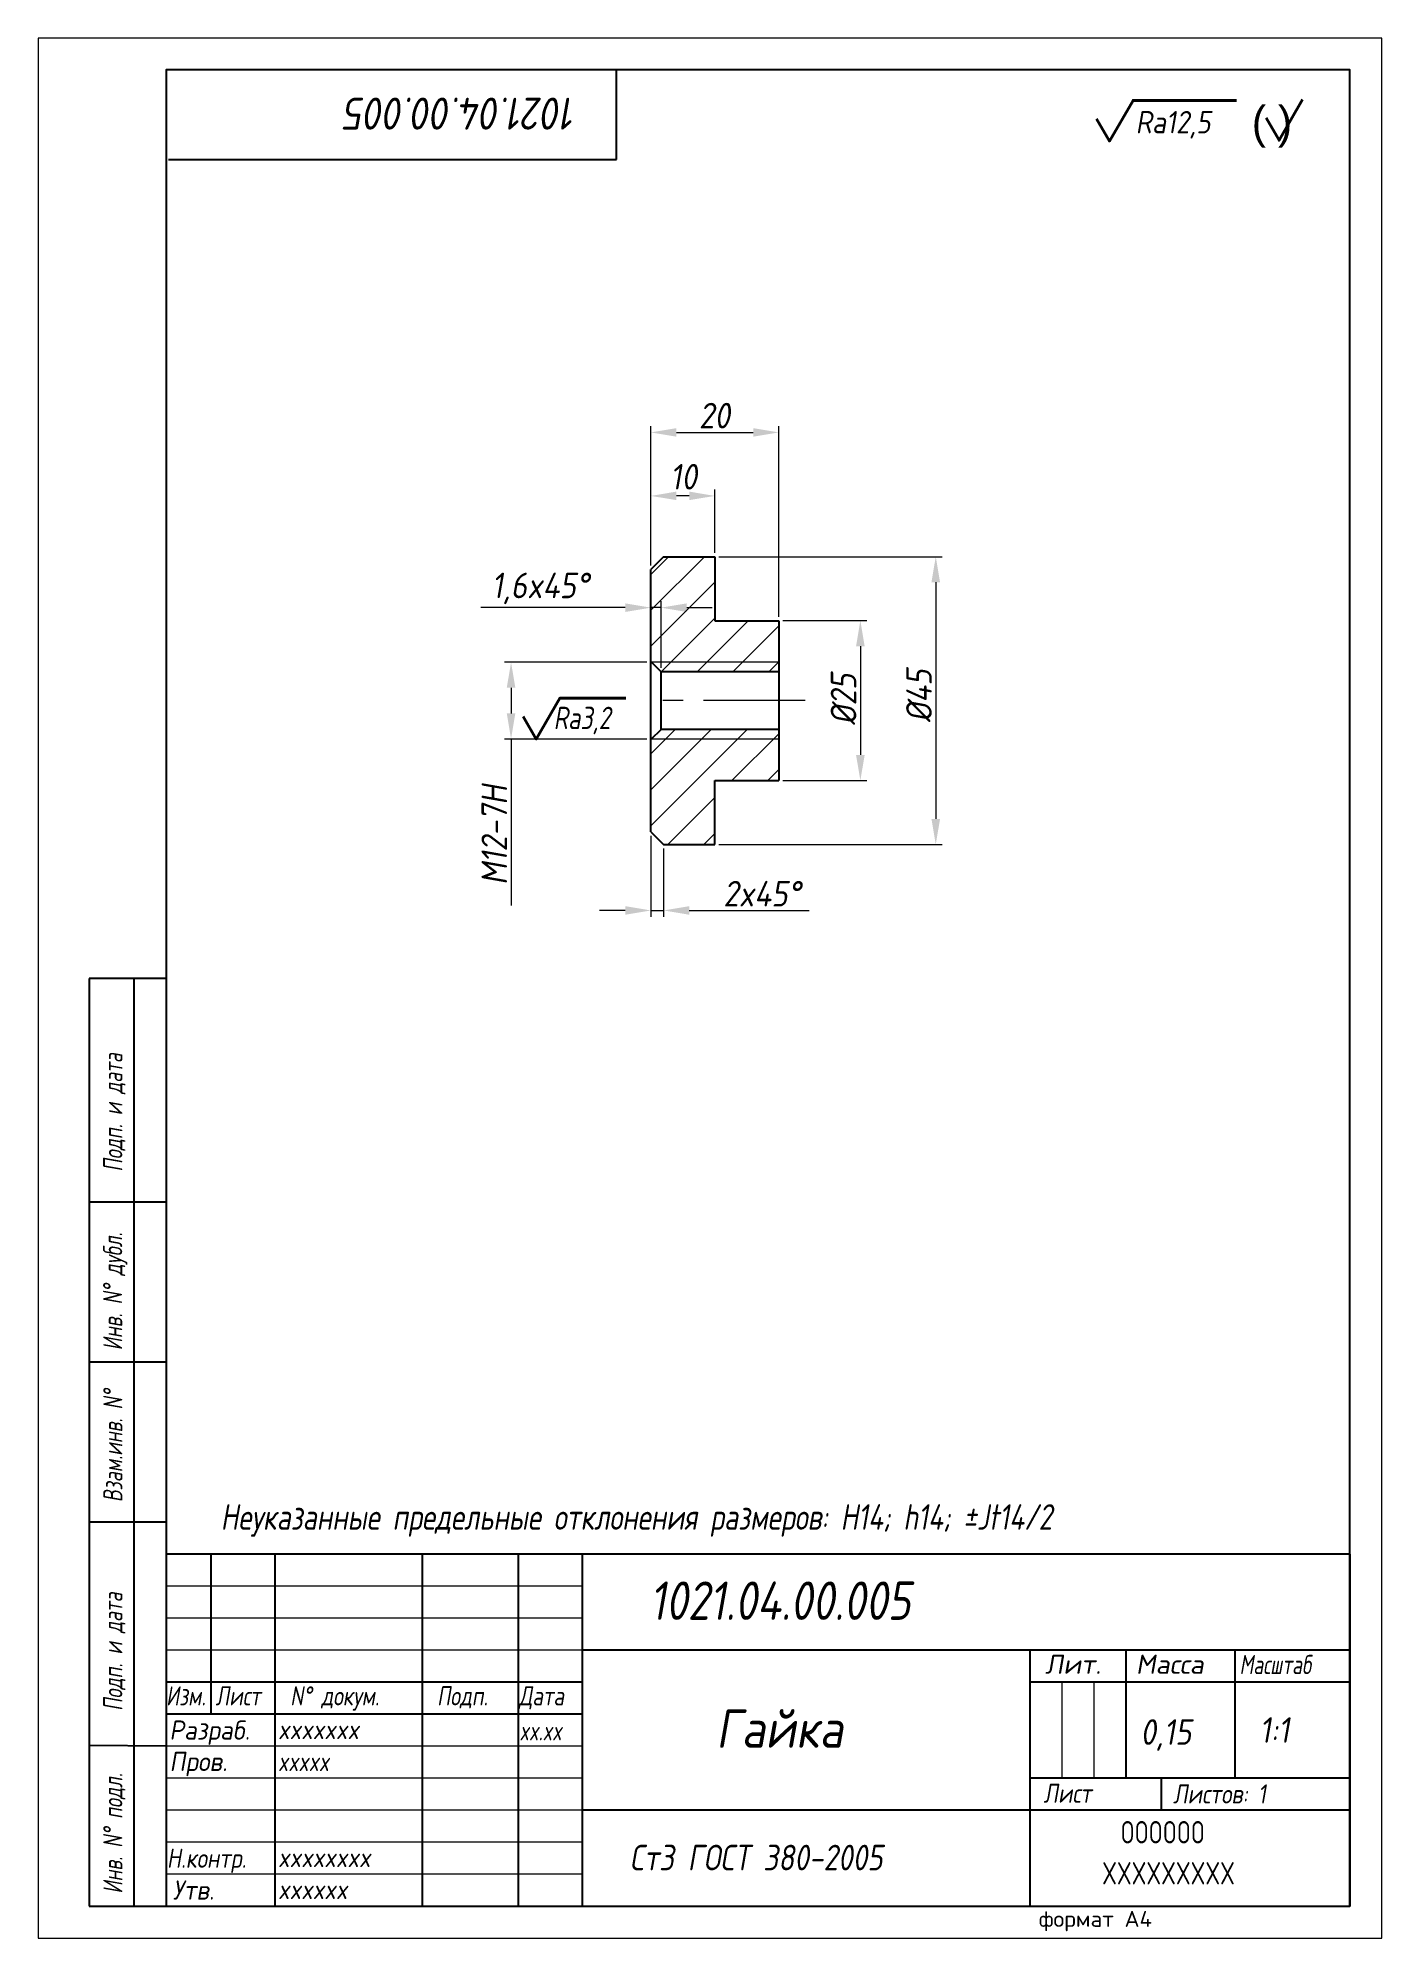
# Model space of a CAD drawing. Header units: millimetres. Extents: x 2127 to 2337, y 86 to 383.
import ezdxf

# ---------------------------------------------------------------- set-up
doc = ezdxf.new("R2010")
doc.units = ezdxf.units.MM
doc.linetypes.add('CENTER', pattern=[50.8, 31.75, -6.35, 6.35, -6.35])
for name, color, linetype, lineweight in [('Ax', 1, 'CENTER', 18), ('Dim', 3, 'Continuous', 40), ('Hatch', 5, 'Continuous', 18), ('Slim', 8, 'Continuous', 18), ('Text', 2, 'Continuous', 40), ('Wide', 31, 'Continuous', 60)]:
    doc.layers.add(name, color=color, linetype=linetype, lineweight=lineweight)
doc.styles.add('курсив', font='romans.shx', dxfattribs={"oblique": 10})
doc.styles.add('курсив 0_75', font='romans.shx', dxfattribs={"width": 0.75, "oblique": 10})
doc.styles.add('курсив 0_85', font='romans.shx', dxfattribs={"width": 0.85, "oblique": 10})
doc.dimstyles.new('к1_1', dxfattribs={"dimtxt": 4, "dimasz": 4, "dimexe": 1, "dimexo": 0.625, "dimtad": 1, "dimtxsty": 'курсив 0_85', "dimcen": 0, "dimadec": 0, "dimazin": 0, "dimtfac": 1, "dimtmove": 0, "dimatfit": 3, "dimldrblk": 'DOTSMALL', "dimfxl": 1, "dimlwd": 18, "dimlwe": 18, "dimarcsym": 0})

# ---------------------------------------------------------------- blocks, each defined once
blk = doc.blocks.new('*D408')
at = {"layer": 'Defpoints', "color": 0, "transparency": 16777216}
for p in [(2232.39, 301.81), (2232.39, 256.81), (2266.91, 256.81)]:
    blk.add_point(p, dxfattribs=at)
at = {"layer": 'Dim', "color": 0, "lineweight": 18, "transparency": 16777216}
for p, q in [((2233.02, 301.81), (2267.91, 301.81)), ((2266.91, 297.81), (2266.91, 260.81)), ((2233.02, 256.81), (2267.91, 256.81))]:
    blk.add_line(p, q, dxfattribs=at)
at = {"layer": 'Dim', "color": 0, "transparency": 16777216}
for points in [[(2266.24, 297.81), (2267.58, 297.81), (2266.91, 301.81)], [(2266.24, 260.81), (2267.58, 260.81), (2266.91, 256.81)]]:
    blk.add_solid(points, dxfattribs=at)
at = {"layer": 'Dim', "color": 0, "transparency": 16777216, "insert": (2264.29, 280.06), "char_height": 4, "attachment_point": 5, "rotation": 90, "style": 'курсив 0_85'}
blk.add_mtext('%%c45', dxfattribs=at)
blk = doc.blocks.new('_DotSmall')
at = {"color": 0, "linetype": 'ByBlock', "const_width": 0.5}
blk.add_lwpolyline([(-122670.927, 17467.939, 1), (-122670.802, 17467.939, 1)], format="xyb", close=True, dxfattribs=at)
blk = doc.blocks.new('*D409')
at = {"layer": 'Defpoints', "color": 0, "transparency": 16777216}
for p in [(2242.39, 291.81), (2242.39, 266.81), (2255.13, 266.81)]:
    blk.add_point(p, dxfattribs=at)
at = {"layer": 'Dim', "color": 0, "lineweight": 18, "transparency": 16777216}
for p, q in [((2243.02, 291.81), (2256.13, 291.81)), ((2255.13, 287.81), (2255.13, 270.81)), ((2243.02, 266.81), (2256.13, 266.81))]:
    blk.add_line(p, q, dxfattribs=at)
at = {"layer": 'Dim', "color": 0, "transparency": 16777216}
for points in [[(2254.46, 287.81), (2255.8, 287.81), (2255.13, 291.81)], [(2254.46, 270.81), (2255.8, 270.81), (2255.13, 266.81)]]:
    blk.add_solid(points, dxfattribs=at)
at = {"layer": 'Dim', "color": 0, "transparency": 16777216, "insert": (2252.5, 279.52), "char_height": 4, "attachment_point": 5, "rotation": 90, "style": 'курсив 0_85'}
blk.add_mtext('%%c25', dxfattribs=at)
blk = doc.blocks.new('*D410')
at = {"layer": 'Defpoints', "color": 0, "transparency": 16777216}
for p in [(2222.39, 285.31), (2200.55, 273.31), (2222.39, 273.31)]:
    blk.add_point(p, dxfattribs=at)
at = {"layer": 'Dim', "color": 0, "lineweight": 18, "transparency": 16777216}
for p, q in [((2221.77, 285.31), (2199.55, 285.31)), ((2200.55, 281.31), (2200.55, 277.31)), ((2221.77, 273.31), (2199.55, 273.31)), ((2200.55, 273.31), (2200.55, 247.27))]:
    blk.add_line(p, q, dxfattribs=at)
at = {"layer": 'Dim', "color": 0, "transparency": 16777216}
for points in [[(2199.88, 281.31), (2201.22, 281.31), (2200.55, 285.31)], [(2199.88, 277.31), (2201.22, 277.31), (2200.55, 273.31)]]:
    blk.add_solid(points, dxfattribs=at)
at = {"layer": 'Dim', "color": 0, "transparency": 16777216, "insert": (2197.93, 258.29), "char_height": 4, "attachment_point": 5, "rotation": 90, "style": 'курсив 0_85'}
blk.add_mtext('M12-7H', dxfattribs=at)
blk = doc.blocks.new('*D411')
at = {"layer": 'Defpoints', "color": 0, "transparency": 16777216}
for p in [(2223.99, 293.84), (2222.39, 285.41), (2223.99, 283.81)]:
    blk.add_point(p, dxfattribs=at)
at = {"layer": 'Dim', "color": 0, "lineweight": 18, "transparency": 16777216}
for p, q in [((2222.39, 286.03), (2222.39, 294.84)), ((2223.99, 284.43), (2223.99, 294.84)), ((2218.39, 293.84), (2195.85, 293.84)), ((2223.99, 293.84), (2222.39, 293.84)), ((2227.99, 293.84), (2231.99, 293.84))]:
    blk.add_line(p, q, dxfattribs=at)
at = {"layer": 'Dim', "color": 0, "transparency": 16777216}
for points in [[(2218.39, 294.51), (2218.39, 293.17), (2222.39, 293.84)], [(2227.99, 294.51), (2227.99, 293.17), (2223.99, 293.84)]]:
    blk.add_solid(points, dxfattribs=at)
at = {"layer": 'Dim', "color": 0, "transparency": 16777216, "insert": (2205.12, 296.85), "char_height": 4, "attachment_point": 5, "style": 'курсив 0_85'}
blk.add_mtext('1,6x45%%d', dxfattribs=at)
blk = doc.blocks.new('*D412')
at = {"layer": 'Defpoints', "color": 0, "transparency": 16777216}
for p in [(2222.39, 258.81), (2224.39, 256.81), (2222.39, 246.51)]:
    blk.add_point(p, dxfattribs=at)
at = {"layer": 'Dim', "color": 0, "lineweight": 18, "transparency": 16777216}
for p, q in [((2222.39, 258.18), (2222.39, 245.51)), ((2224.39, 256.18), (2224.39, 245.51)), ((2218.39, 246.51), (2214.39, 246.51)), ((2222.39, 246.51), (2224.39, 246.51)), ((2228.39, 246.51), (2247.14, 246.51))]:
    blk.add_line(p, q, dxfattribs=at)
at = {"layer": 'Dim', "color": 0, "transparency": 16777216}
for points in [[(2218.39, 247.18), (2218.39, 245.84), (2222.39, 246.51)], [(2228.39, 247.18), (2228.39, 245.84), (2224.39, 246.51)]]:
    blk.add_solid(points, dxfattribs=at)
at = {"layer": 'Dim', "color": 0, "transparency": 16777216, "insert": (2239.76, 249.13), "char_height": 4, "attachment_point": 5, "style": 'курсив 0_85'}
blk.add_mtext('2x45%%d', dxfattribs=at)
blk = doc.blocks.new('*D413')
at = {"layer": 'Defpoints', "color": 0, "transparency": 16777216}
for p in [(2242.39, 321.23), (2222.39, 299.81), (2242.39, 291.81)]:
    blk.add_point(p, dxfattribs=at)
at = {"layer": 'Dim', "color": 0, "lineweight": 18, "transparency": 16777216}
for p, q in [((2222.39, 300.43), (2222.39, 322.23)), ((2226.39, 321.23), (2238.39, 321.23)), ((2242.39, 292.43), (2242.39, 322.23))]:
    blk.add_line(p, q, dxfattribs=at)
at = {"layer": 'Dim', "color": 0, "transparency": 16777216}
for points in [[(2226.39, 321.9), (2226.39, 320.57), (2222.39, 321.23)], [(2238.39, 321.9), (2238.39, 320.57), (2242.39, 321.23)]]:
    blk.add_solid(points, dxfattribs=at)
at = {"layer": 'Dim', "color": 0, "transparency": 16777216, "insert": (2232.33, 323.86), "char_height": 4, "attachment_point": 5, "style": 'курсив 0_85'}
blk.add_mtext('20', dxfattribs=at)
blk = doc.blocks.new('*D414')
at = {"layer": 'Defpoints', "color": 0, "transparency": 16777216}
for p in [(2222.39, 311.31), (2232.39, 301.81), (2222.39, 299.81)]:
    blk.add_point(p, dxfattribs=at)
at = {"layer": 'Dim', "color": 0, "lineweight": 18, "transparency": 16777216}
for p, q in [((2222.39, 300.43), (2222.39, 312.31)), ((2232.39, 302.43), (2232.39, 312.31)), ((2228.39, 311.31), (2226.39, 311.31))]:
    blk.add_line(p, q, dxfattribs=at)
at = {"layer": 'Dim', "color": 0, "transparency": 16777216}
for points in [[(2226.39, 311.98), (2226.39, 310.65), (2222.39, 311.31)], [(2228.39, 311.98), (2228.39, 310.65), (2232.39, 311.31)]]:
    blk.add_solid(points, dxfattribs=at)
at = {"layer": 'Dim', "color": 0, "transparency": 16777216, "insert": (2227.5, 314.31), "char_height": 4, "attachment_point": 5, "style": 'курсив 0_85'}
blk.add_mtext('10', dxfattribs=at)

msp = doc.modelspace()

# ---------------------------------------------------------------- hatches: boundary and pattern name
at = {"layer": 'Hatch'}
h = msp.add_hatch(dxfattribs=at)
h.set_pattern_fill('ANSI31', color=256, scale=1.25, style=0)
h.set_pattern_definition([(45, (-15970.0083, -5096.491), (-2.80633, 2.80633), [])])
h.paths.add_polyline_path([(2242.392, 285.306), (2242.392, 291.806), (2232.392, 291.806), (2232.392, 301.806), (2224.392, 301.806), (2222.392, 299.806), (2222.392, 285.406), (2222.492, 285.306)])
h.paths.add_polyline_path([(2242.392, 266.806), (2242.392, 273.306), (2222.492, 273.306), (2222.392, 273.206), (2222.392, 258.806), (2224.392, 256.806), (2232.392, 256.806), (2232.392, 266.806)])
h.paths.add_polyline_path([(2242.392, 283.806), (2242.392, 285.306), (2222.492, 285.306), (2223.992, 283.806)])
h.paths.add_polyline_path([(2242.392, 273.306), (2242.392, 274.806), (2223.992, 274.806), (2222.492, 273.306)])

# ---------------------------------------------------------------- linework, layer by layer
for p, q in [((2217.048, 363.893), (2217.048, 377.893)), ((2147.048, 363.893), (2217.048, 363.893)), ((2224.392, 301.806), (2222.392, 299.806)), ((2224.392, 301.806), (2232.392, 301.806)), ((2232.392, 301.806), (2232.392, 291.806)), ((2222.392, 258.806), (2222.392, 299.806)), ((2232.392, 291.806), (2242.392, 291.806)), ((2242.392, 291.806), (2242.392, 266.806)), ((2223.992, 283.806), (2222.392, 285.406)), ((2242.392, 283.806), (2223.992, 283.806)), ((2223.992, 274.806), (2223.992, 283.806)), ((2223.992, 274.806), (2222.392, 273.206)), ((2242.392, 274.806), (2223.992, 274.806)), ((2232.392, 256.806), (2232.392, 266.806)), ((2232.392, 266.806), (2242.392, 266.806)), ((2222.392, 258.806), (2224.392, 256.806)), ((2224.392, 256.806), (2232.392, 256.806)), ((2134.635, 235.887), (2134.635, 90.887)), ((2146.635, 235.887), (2134.635, 235.887)), ((2141.636, 90.958), (2141.636, 235.887)), ((2146.566, 200.888), (2134.635, 200.886)), ((2146.549, 175.888), (2134.635, 175.888)), ((2134.635, 150.89), (2134.635, 150.89)), ((2146.635, 150.888), (2134.635, 150.89)), ((2331.635, 145.887), (2146.635, 145.887)), ((2153.635, 145.887), (2153.635, 120.887)), ((2163.635, 145.887), (2163.635, 90.887)), ((2186.635, 145.887), (2186.635, 90.887)), ((2201.635, 145.887), (2201.635, 90.887)), ((2211.635, 145.887), (2211.635, 90.887)), ((2331.635, 90.887), (2331.635, 145.887)), ((2331.635, 145.887), (2331.635, 90.887)), ((2281.635, 130.887), (2211.635, 130.887)), ((2281.635, 130.887), (2281.635, 90.887)), ((2331.635, 130.887), (2281.635, 130.887)), ((2296.635, 130.887), (2296.635, 110.887)), ((2313.635, 130.887), (2313.635, 110.887)), ((2211.635, 125.887), (2146.635, 125.887)), ((2331.635, 125.887), (2281.635, 125.887)), ((2211.635, 120.887), (2146.635, 120.887)), ((2146.635, 115.887), (2134.635, 115.956)), ((2331.635, 110.887), (2281.635, 110.887)), ((2302.14, 110.887), (2302.14, 105.887)), ((2281.635, 105.887), (2211.635, 105.887)), ((2331.635, 105.887), (2281.635, 105.887)), ((2134.635, 90.887), (2146.635, 90.887)), ((2146.635, 90.887), (2331.635, 90.887))]:
    msp.add_line(p, q)
msp.add_lwpolyline([(2146.635, 90.887), (2331.635, 90.887), (2331.635, 377.887), (2146.635, 377.887)], close=True)
at = {"layer": 'Ax', "ltscale": 0.5}
msp.add_line((2246.489, 279.306), (2221.25, 279.306), dxfattribs=at)
at = {"layer": 'Slim'}
for p, q in [((2242.392, 285.306), (2222.392, 285.306)), ((2242.392, 273.306), (2222.392, 273.306)), ((2211.635, 140.887), (2146.635, 140.887)), ((2211.635, 135.887), (2146.635, 135.887)), ((2211.635, 130.887), (2146.635, 130.887)), ((2286.635, 125.887), (2286.635, 110.887)), ((2291.635, 125.887), (2291.635, 110.887)), ((2211.635, 115.887), (2146.635, 115.887)), ((2211.635, 110.887), (2146.635, 110.887)), ((2211.635, 105.887), (2146.635, 105.887)), ((2211.635, 100.887), (2146.635, 100.887)), ((2211.635, 95.887), (2146.635, 95.887))]:
    msp.add_line(p, q, dxfattribs=at)
msp.add_lwpolyline([(2126.635, 85.887), (2336.635, 85.887), (2336.635, 382.887), (2126.635, 382.887)], close=True, dxfattribs=at)
at = {"layer": 'Text'}
for points in [[(2292.031, 370.275), (2294.058, 366.764), (2297.737, 373.137), (2313.919, 373.137)], [(2318.534, 370.423), (2320.561, 366.913), (2324.24, 373.285)], [(2202.447, 276.817), (2204.474, 273.306), (2208.154, 279.679), (2218.497, 279.679)]]:
    msp.add_lwpolyline(points, dxfattribs=at)

# ---------------------------------------------------------------- texts
at = {"layer": 'Text', "oblique": 10}
for s, height, rotation, style, width, p in [('1021.04.00.005', 5, 180, 'курсив', 0.85, (2210.8, 373.57)), ('Подп. и дата', 3, 90, 'курсив 0_75', 0.7, (2139.825, 205.67)), ('Инв. N%%D дубл.', 3, 90, 'курсив 0_75', 0.7, (2139.791, 177.737)), ('Взам.инв. N%%D', 3, 90, 'курсив 0_75', 0.7, (2139.825, 154.008)), ('Подп. и дата', 3, 90, 'курсив 0_75', 0.7, (2139.825, 121.383)), ('Инв. N%%D подл.', 3, 90, 'курсив 0_75', 0.7, (2139.825, 92.81))]:
    msp.add_text(s, height=height, rotation=rotation, dxfattribs=dict(at, style=style, width=width)).set_placement(p)
for s, height, style, width, p in [('Ra12,5', 3.5, 'курсив 0_85', 0.85, (2298.14, 367.984)), ('Ra3,2', 3.5, 'курсив 0_75', 0.75, (2207.194, 274.853)), ('Неуказанные предельные отклонения размеров: H14; h14; %%PJt14/2', 4, 'курсив 0_75', 0.75, (2155.167, 149.701)), ('1021.04.00.005', 6, 'курсив', 0.8, (2222.216, 135.618)), ('Масштаб', 3, 'курсив', 0.7, (2314.369, 127.134)), ('Изм.', 3, 'курсив 0_75', 0.75, (2146.635, 122.242)), ('Лист', 3, 'курсив 0_75', 0.75, (2154.371, 122.242)), ('N%%D докум.', 3, 'курсив 0_75', 0.75, (2166.043, 122.242)), ('Подп.', 3, 'курсив 0_75', 0.75, (2188.983, 122.242)), ('Дата', 3, 'курсив 0_75', 0.75, (2201.757, 122.242)), ('Разраб.', 3, 'курсив', 0.9, (2147.149, 116.886)), ('xxxxxxx', 3, 'курсив 0_85', 0.85, (2164.14, 116.967)), ('Гайка', 6, 'курсив 0_85', 0.85, (2232.568, 115.627)), ('0,15', 4, 'курсив 0_85', 0.85, (2298.89, 116.085)), ('1:1', 4, 'курсив 0_85', 0.85, (2317.49, 116.404)), ('Пров.', 3, 'курсив', 0.9, (2147.175, 111.982)), ('xxxxx', 3, 'курсив 0_85', 0.75, (2164.14, 111.967)), ('Лист', 3, 'курсив', 0.8, (2283.737, 107.018)), ('Листов: 1', 3, 'курсив', 0.8, (2303.981, 106.912)), ('Н.контр.', 3, 'курсив', 0.8, (2146.765, 96.863)), ('xxxxxxxx', 3, 'курсив 0_85', 0.85, (2164.14, 96.967)), ('Ст3 ГОСТ 380-2005', 4, 'курсив', 0.8, (2219.099, 96.463)), ('Утв.', 3, 'курсив', 0.9, (2147.696, 91.885)), ('xxxxxx', 3, 'курсив 0_85', 0.85, (2164.14, 91.967))]:
    msp.add_text(s, height=height, dxfattribs=dict(at, style=style, width=width)).set_placement(p)
at = {"layer": 'Text'}
msp.add_text('( )', height=5, dxfattribs=at).set_placement((2316.291, 367.241))
at = {"layer": 'Text', "style": 'курсив', "oblique": 10}
for s, p in [('Лит.', (2283.99, 127.182)), ('Масса', (2298.189, 127.182))]:
    msp.add_text(s, height=3, dxfattribs=at).set_placement(p)
at = {"layer": 'Text', "ltscale": 0.8, "style": 'курсив', "oblique": 10, "width": 0.7}
msp.add_text('xx.xx', height=3, dxfattribs=at).set_placement((2201.861, 116.78))
at = {"layer": 'Text', "style": 'курсив'}
msp.add_text('формат А4', height=2.5, dxfattribs=at).set_placement((2283.016, 87.624))
at = {"layer": 'Wide', "lineweight": 50, "style": 'курсив', "width": 0.7}
for s, p in [('OOOOOO', (2295.787, 100.668)), ('XXXXXXXXX', (2292.913, 94.258))]:
    msp.add_text(s, height=3.5, dxfattribs=at).set_placement(p)

# ---------------------------------------------------------------- dimensions: what is measured, and where the dimension line sits
at = {"layer": 'Dim'}
dim = msp.add_linear_dim(base=(2242.392, 321.232), p1=(2222.392, 299.806), p2=(2242.392, 291.806), dimstyle='к1_1', dxfattribs=at)
dim.commit()
dim.dimension.update_dxf_attribs({"geometry": '*D413', "text_midpoint": (2232.335, 321.232), "dimtype": 160})
dim = msp.add_linear_dim(base=(2222.392, 311.312), p1=(2232.392, 301.806), p2=(2222.392, 299.806), dimstyle='к1_1', override={"dimgap": 1}, dxfattribs=at)
dim.commit()
dim.dimension.update_dxf_attribs({"geometry": '*D414', "text_midpoint": (2227.495, 311.312), "dimtype": 160})
for base, p1, p2, text, picture, middle in [((2266.91, 256.806), (2232.392, 301.806), (2232.392, 256.806), '%%c<>', '*D408', (2266.91, 280.064)), ((2255.129, 266.806), (2242.392, 291.806), (2242.392, 266.806), '%%c<>', '*D409', (2255.129, 279.522)), ((2200.551, 273.306), (2222.392, 285.306), (2222.392, 273.306), 'M<>-7H', '*D410', (2200.551, 258.291))]:
    dim = msp.add_linear_dim(base=base, p1=p1, p2=p2, angle=90, text=text, dimstyle='к1_1', dxfattribs=at)
    dim.commit()
    dim.dimension.update_dxf_attribs({"geometry": picture, "text_midpoint": middle, "dimtype": 160})
for base, p1, p2, picture, middle in [((2223.992, 293.841), (2222.392, 285.406), (2223.992, 283.806), '*D411', (2205.119, 293.841)), ((2222.392, 246.509), (2224.392, 256.806), (2222.392, 258.806), '*D412', (2239.765, 246.509))]:
    dim = msp.add_linear_dim(base=base, p1=p1, p2=p2, text='<>x45%%d', dimstyle='к1_1', dxfattribs=at)
    dim.commit()
    dim.dimension.update_dxf_attribs({"geometry": picture, "text_midpoint": middle, "dimtype": 160})

doc.saveas('drawing.dxf')
